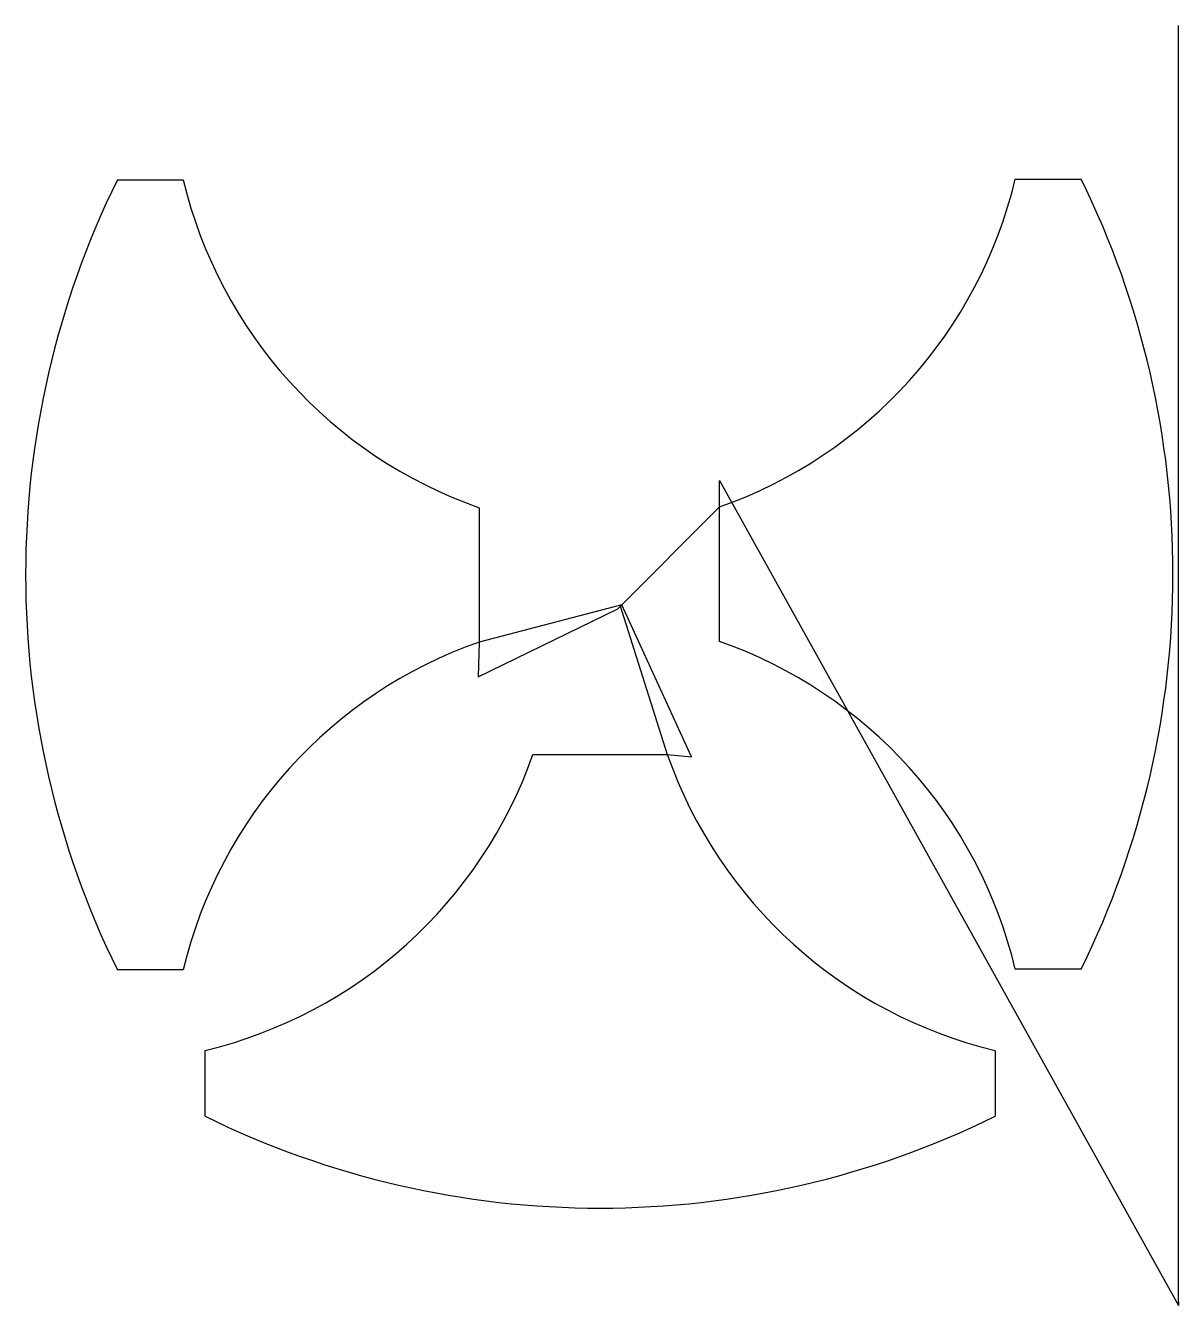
# Model space of a CAD drawing. Header units: metres. Extents: x 57 to 367, y 0 to 344.
import ezdxf

# ---------------------------------------------------------------- set-up
doc = ezdxf.new("R2010")
doc.units = ezdxf.units.M

msp = doc.modelspace()

# ---------------------------------------------------------------- linework, layer by layer
at = {"layer": 'TOOL_0'}
for p, q in [((367.277, 343.162), (367.277, 344.162)), ((367.277, 1.003), (367.277, 343.162)), ((323.406, 302.897), (341.123, 302.898)), ((81.838, 302.702), (99.555, 302.701)), ((243.809, 214.723), (243.834, 221.796)), ((243.834, 221.796), (367.277, 0.003)), ((179.152, 214.526), (179.153, 178.377)), ((216.462, 187.338), (243.809, 214.722)), ((243.809, 178.574), (243.809, 214.723)), ((178.892, 169.033), (216.462, 187.338)), ((217.533, 188.415), (179.151, 178.377)), ((216.996, 188.413), (229.774, 148.172)), ((236.318, 147.497), (217.533, 188.415)), ((179.153, 178.377), (178.892, 169.033)), ((193.625, 148.173), (229.774, 148.174)), ((229.774, 148.174), (236.318, 147.497)), ((99.554, 90.201), (81.837, 90.201)), ((341.123, 90.398), (323.406, 90.398)), ((105.449, 50.859), (105.45, 68.576)), ((317.949, 68.575), (317.95, 50.858)), ((367.277, 0.003), (367.277, 1.003)), ((367.277, 1.003), (367.277, 0.003)), ((367.277, 0.003), (367.277, 1.003))]:
    msp.add_line(p, q, dxfattribs=at)
for centre, radius, start, end in [((202.809, 331.748), 124, 289.30788, 346.54573), ((124.809, 196.648), 241, 333.84046, 26.15954), ((298.151, 196.451), 241, 153.84014, 206.15954), ((220.152, 331.551), 124, 193.45382, 250.69196), ((220.151, 61.351), 124, 109.30788, 166.54618), ((202.809, 61.548), 124, 13.45382, 70.69212), ((76.6, 189.173), 124, 283.45382, 340.69196), ((346.8, 189.172), 124, 199.30788, 256.54573), ((211.7, 267.172), 241, 243.84014, 296.15954)]:
    msp.add_arc(centre, radius, start, end, dxfattribs=at)

doc.saveas('drawing.dxf')
